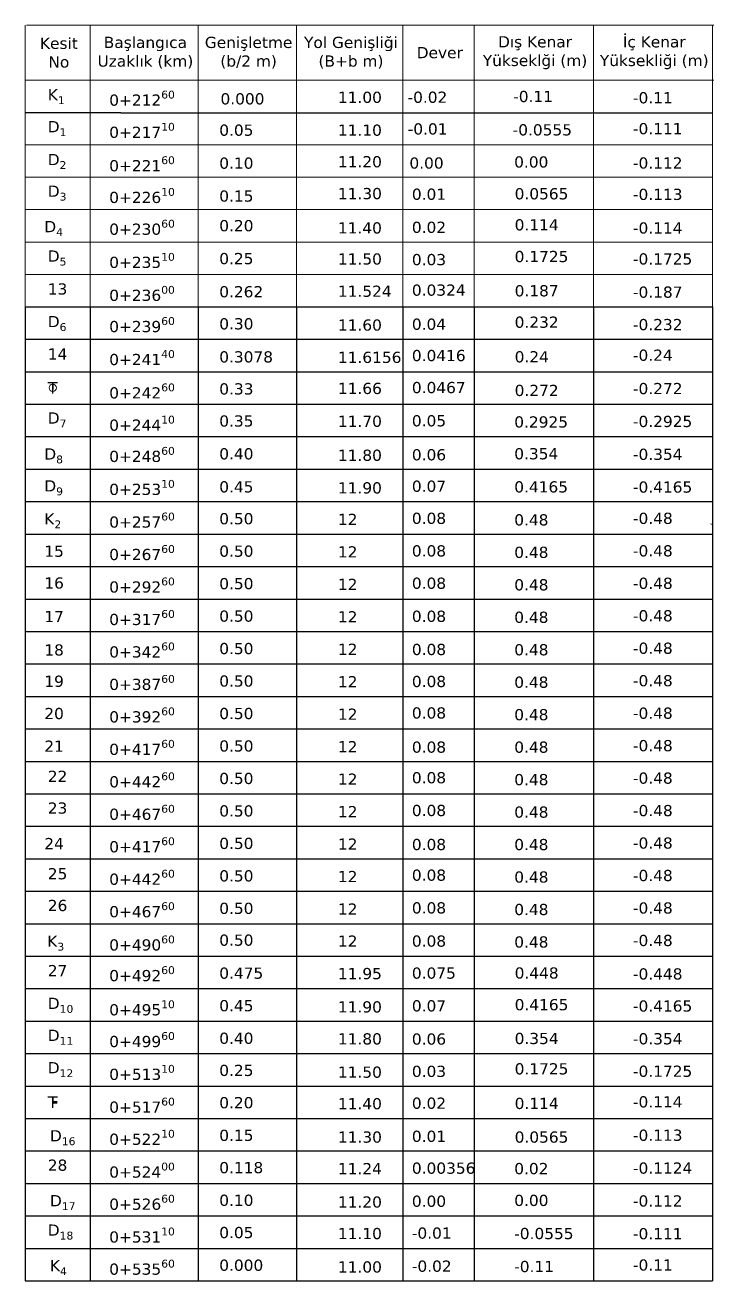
# Model space of a CAD drawing. Header units: millimetres. Extents: x 19067981 to 38137102, y 2652003 to 2652615.
# Drawn here: x 19068671.24 to 19068683.54, y 2652289.05 to 2652311.48 of the extents above; entities that cross this region are included whole.
import ezdxf

# ---------------------------------------------------------------- set-up
doc = ezdxf.new("R2010")
doc.units = ezdxf.units.MM
doc.layers.add('D.K Kesit No', color=93, linetype='Continuous', lineweight=9)
doc.layers.add('dever ve genişletme', color=1, linetype='Continuous', lineweight=20)
doc.styles.get("Standard").update_dxf_attribs({"font": 'arial.ttf'})

msp = doc.modelspace()

# ---------------------------------------------------------------- linework, layer by layer
for p, q in [((19068672.947, 2652309.92), (19068671.237, 2652309.92)), ((19068672.947, 2652309.92), (19068683.514, 2652309.92)), ((19068671.237, 2652306.453), (19068671.237, 2652297.753)), ((19068671.237, 2652306.453), (19068683.514, 2652306.453)), ((19068672.398, 2652306.453), (19068672.398, 2652297.753)), ((19068674.327, 2652306.453), (19068674.327, 2652297.753)), ((19068676.084, 2652306.453), (19068676.084, 2652297.753)), ((19068677.983, 2652306.453), (19068677.983, 2652297.753)), ((19068679.256, 2652306.453), (19068679.256, 2652297.753)), ((19068681.385, 2652306.453), (19068681.385, 2652297.753)), ((19068683.514, 2652306.453), (19068683.514, 2652297.753)), ((19068671.237, 2652305.873), (19068683.514, 2652305.873)), ((19068671.237, 2652305.293), (19068683.514, 2652305.293)), ((19068671.237, 2652305.293), (19068683.514, 2652305.293)), ((19068671.237, 2652304.713), (19068683.514, 2652304.713)), ((19068671.237, 2652304.713), (19068671.237, 2652296.013)), ((19068672.398, 2652304.713), (19068672.398, 2652296.013)), ((19068674.327, 2652304.713), (19068674.327, 2652296.013)), ((19068676.084, 2652304.713), (19068676.084, 2652296.013)), ((19068677.983, 2652304.713), (19068677.983, 2652296.013)), ((19068679.256, 2652304.713), (19068679.256, 2652296.013)), ((19068681.385, 2652304.713), (19068681.385, 2652296.013)), ((19068683.514, 2652304.713), (19068683.514, 2652296.013)), ((19068671.237, 2652304.133), (19068683.514, 2652304.133)), ((19068671.237, 2652303.553), (19068683.514, 2652303.553)), ((19068671.237, 2652302.973), (19068683.514, 2652302.973)), ((19068671.237, 2652302.393), (19068683.514, 2652302.393)), ((19068671.237, 2652301.813), (19068683.514, 2652301.813)), ((19068671.237, 2652301.233), (19068683.514, 2652301.233)), ((19068671.237, 2652300.653), (19068683.514, 2652300.653)), ((19068671.237, 2652300.073), (19068683.514, 2652300.073)), ((19068671.237, 2652299.493), (19068683.514, 2652299.493)), ((19068671.237, 2652298.913), (19068683.514, 2652298.913)), ((19068671.237, 2652298.333), (19068683.514, 2652298.333)), ((19068671.237, 2652297.753), (19068683.514, 2652297.753)), ((19068671.237, 2652297.173), (19068683.514, 2652297.173)), ((19068671.237, 2652296.593), (19068683.514, 2652296.593)), ((19068671.237, 2652296.013), (19068671.237, 2652292.533)), ((19068671.237, 2652296.013), (19068683.514, 2652296.013)), ((19068672.398, 2652296.013), (19068672.398, 2652292.533)), ((19068674.327, 2652296.013), (19068674.327, 2652292.533)), ((19068676.084, 2652296.013), (19068676.084, 2652292.533)), ((19068677.983, 2652296.013), (19068677.983, 2652292.533)), ((19068679.256, 2652296.013), (19068679.256, 2652292.533)), ((19068681.385, 2652296.013), (19068681.385, 2652292.533)), ((19068683.514, 2652296.013), (19068683.514, 2652292.533)), ((19068671.237, 2652295.433), (19068683.514, 2652295.433)), ((19068671.237, 2652294.853), (19068683.514, 2652294.853)), ((19068671.237, 2652294.273), (19068683.514, 2652294.273)), ((19068671.237, 2652293.693), (19068683.514, 2652293.693)), ((19068671.237, 2652293.113), (19068683.514, 2652293.113)), ((19068671.237, 2652293.113), (19068683.514, 2652293.113)), ((19068671.237, 2652293.113), (19068671.237, 2652291.953)), ((19068671.237, 2652293.113), (19068683.514, 2652293.113)), ((19068672.398, 2652293.113), (19068672.398, 2652291.953)), ((19068674.327, 2652293.113), (19068674.327, 2652291.953)), ((19068676.084, 2652293.113), (19068676.084, 2652291.953)), ((19068677.983, 2652293.113), (19068677.983, 2652291.953)), ((19068679.256, 2652293.113), (19068679.256, 2652291.953)), ((19068681.385, 2652293.113), (19068681.385, 2652291.953)), ((19068683.514, 2652293.113), (19068683.514, 2652291.953)), ((19068671.237, 2652292.533), (19068671.237, 2652291.373)), ((19068671.237, 2652292.533), (19068683.514, 2652292.533)), ((19068671.237, 2652292.533), (19068683.514, 2652292.533)), ((19068672.398, 2652292.533), (19068672.398, 2652291.373)), ((19068674.327, 2652292.533), (19068674.327, 2652291.373)), ((19068676.084, 2652292.533), (19068676.084, 2652291.373)), ((19068677.983, 2652292.533), (19068677.983, 2652291.373)), ((19068679.256, 2652292.533), (19068679.256, 2652291.373)), ((19068681.385, 2652292.533), (19068681.385, 2652291.373)), ((19068683.514, 2652292.533), (19068683.514, 2652291.373)), ((19068671.237, 2652291.953), (19068683.514, 2652291.953)), ((19068671.237, 2652291.953), (19068683.514, 2652291.953)), ((19068671.237, 2652291.953), (19068671.237, 2652290.793)), ((19068671.237, 2652291.953), (19068683.514, 2652291.953)), ((19068672.398, 2652291.953), (19068672.398, 2652290.793)), ((19068674.327, 2652291.953), (19068674.327, 2652290.793)), ((19068676.084, 2652291.953), (19068676.084, 2652290.793)), ((19068677.983, 2652291.953), (19068677.983, 2652290.793)), ((19068679.256, 2652291.953), (19068679.256, 2652290.793)), ((19068681.385, 2652291.953), (19068681.385, 2652290.793)), ((19068683.514, 2652291.953), (19068683.514, 2652290.793)), ((19068671.237, 2652291.373), (19068683.514, 2652291.373)), ((19068671.237, 2652290.793), (19068683.514, 2652290.793)), ((19068671.237, 2652290.793), (19068671.237, 2652289.633)), ((19068671.237, 2652290.793), (19068683.514, 2652290.793)), ((19068672.398, 2652290.793), (19068672.398, 2652289.633)), ((19068674.327, 2652290.793), (19068674.327, 2652289.633)), ((19068676.084, 2652290.793), (19068676.084, 2652289.633)), ((19068677.983, 2652290.793), (19068677.983, 2652289.633)), ((19068679.256, 2652290.793), (19068679.256, 2652289.633)), ((19068681.385, 2652290.793), (19068681.385, 2652289.633)), ((19068683.514, 2652290.793), (19068683.514, 2652289.633)), ((19068671.237, 2652290.213), (19068683.514, 2652290.213)), ((19068671.237, 2652289.633), (19068683.514, 2652289.633)), ((19068671.237, 2652289.633), (19068671.237, 2652289.053)), ((19068671.237, 2652289.633), (19068683.514, 2652289.633)), ((19068672.398, 2652289.633), (19068672.398, 2652289.053)), ((19068674.327, 2652289.633), (19068674.327, 2652289.053)), ((19068676.084, 2652289.633), (19068676.084, 2652289.053)), ((19068677.983, 2652289.633), (19068677.983, 2652289.053)), ((19068679.256, 2652289.633), (19068679.256, 2652289.053)), ((19068681.385, 2652289.633), (19068681.385, 2652289.053)), ((19068683.514, 2652289.633), (19068683.514, 2652289.053)), ((19068671.237, 2652289.053), (19068683.514, 2652289.053))]:
    msp.add_line(p, q)
at = {"layer": 'D.K Kesit No', "color": 1, "lineweight": 0, "ltscale": 0.2}
msp.add_line((19068683.475, 2652302.574), (19068683.514, 2652302.566), dxfattribs=at)
at = {"layer": 'dever ve genişletme', "color": 0, "ltscale": 2}
for p, q in [((19068671.237, 2652311.484), (19068671.237, 2652306.453)), ((19068671.26, 2652311.483), (19068683.537, 2652311.483)), ((19068672.398, 2652311.484), (19068672.398, 2652306.453)), ((19068674.327, 2652311.484), (19068674.327, 2652306.453)), ((19068676.084, 2652311.484), (19068676.084, 2652306.453)), ((19068677.983, 2652311.484), (19068677.983, 2652306.453)), ((19068679.256, 2652311.484), (19068679.256, 2652306.453)), ((19068681.385, 2652311.484), (19068681.385, 2652306.453)), ((19068683.514, 2652311.484), (19068683.514, 2652306.453)), ((19068671.237, 2652310.502), (19068683.514, 2652310.502)), ((19068671.26, 2652310.5), (19068683.537, 2652310.5)), ((19068671.237, 2652309.345), (19068683.514, 2652309.345)), ((19068671.237, 2652308.767), (19068683.514, 2652308.767)), ((19068671.237, 2652308.188), (19068683.514, 2652308.188)), ((19068671.237, 2652307.61), (19068683.514, 2652307.61)), ((19068671.237, 2652307.031), (19068683.514, 2652307.031))]:
    msp.add_line(p, q, dxfattribs=at)
at = {"layer": 'dever ve genişletme', "color": 0, "lineweight": 53}
msp.add_line((19068671.734, 2652292.245), (19068671.807, 2652292.245), dxfattribs=at)
at = {"layer": 'dever ve genişletme', "color": 0, "lineweight": 5}
msp.add_circle((19068671.73, 2652305.005), 0.065, dxfattribs=at)

# ---------------------------------------------------------------- texts
at = {"char_height": 0.2, "attachment_point": 1}
for s, insert, width in [('\\A1;{\\fVerdana|b0|i0|c162|p34;K\\H0.7x;\\S^ 1;}', (19068671.642, 2652310.341), 0.83451), ('\\A1;{\\fVerdana|b0|i0|c162|p34;0+212\\H0.7x;\\S60^ ;}', (19068672.739, 2652310.313), 9.28577), ('{\\fVerdana|b0|i0|c162|p34;-0.11}', (19068679.954, 2652310.31), 2.27147), ('{\\fVerdana|b0|i0|c162|p34;0.000}', (19068674.726, 2652310.268), 4.62296), ('{\\fVerdana|b0|i0|c162|p34;11.00}', (19068676.823, 2652310.295), 1.3258), ('{\\fVerdana|b0|i0|c162|p34;-0.02}', (19068678.067, 2652310.296), 1.38749), ('{\\fVerdana|b0|i0|c162|p34;-0.11}', (19068682.092, 2652310.287), 3.15566), ('\\A1;{\\fVerdana|b0|i0|c162|p34;D\\H0.7x;\\S^ 1;}', (19068671.642, 2652309.77), 0.83451), ('\\A1;{\\fVerdana|b0|i0|c162|p34;0+217\\H0.7x;\\S10^ ;}', (19068672.739, 2652309.738), 9.28577), ('{\\fVerdana|b0|i0|c162|p34;0.05}', (19068674.704, 2652309.708), 1.80758), ('{\\fVerdana|b0|i0|c162|p34;11.10}', (19068676.823, 2652309.708), 1.3258), ('{\\fVerdana|b0|i0|c162|p34;-0.01}', (19068678.07, 2652309.73), 1.94951), ('{\\fVerdana|b0|i0|c162|p34;-0.0555}', (19068679.944, 2652309.714), 1.84203), ('{\\fVerdana|b0|i0|c162|p34;-0.111}', (19068682.092, 2652309.735), 3.15566), ('\\A1;{\\fVerdana|b0|i0|c162|p34;D\\H0.7x;\\S^ 2;}', (19068671.642, 2652309.183), 0.83451), ('\\A1;{\\fVerdana|b0|i0|c162|p34;0+221\\H0.7x;\\S60^ ;}', (19068672.739, 2652309.141), 9.28577), ('{\\fVerdana|b0|i0|c162|p34;0.10}', (19068674.704, 2652309.119), 1.80758), ('{\\fVerdana|b0|i0|c162|p34;11.20}', (19068676.823, 2652309.144), 1.3258), ('{\\fVerdana|b0|i0|c162|p34;0.00}', (19068678.1, 2652309.121), 1.58068), ('{\\fVerdana|b0|i0|c162|p34;0.00}', (19068679.97, 2652309.14), 2.65327), ('{\\fVerdana|b0|i0|c162|p34;-0.112}', (19068682.092, 2652309.122), 3.15566), ('\\A1;{\\fVerdana|b0|i0|c162|p34;D\\H0.7x;\\S^ 3;}', (19068671.642, 2652308.618), 0.83451), ('\\A1;{\\fVerdana|b0|i0|c162|p34;0+226\\H0.7x;\\S10^ ;}', (19068672.739, 2652308.575), 9.28577), ('{\\fVerdana|b0|i0|c162|p34;0.15}', (19068674.704, 2652308.531), 1.80758), ('{\\fVerdana|b0|i0|c162|p34;11.30}', (19068676.823, 2652308.575), 1.3258), ('{\\fVerdana|b0|i0|c162|p34;0.01}', (19068678.144, 2652308.564), 1.62391), ('{\\fVerdana|b0|i0|c162|p34;0.0565}', (19068679.979, 2652308.572), 2.92285), ('{\\fVerdana|b0|i0|c162|p34;-0.113}', (19068682.092, 2652308.561), 3.15566), ('\\A1;{\\fVerdana|b0|i0|c162|p34;D\\H0.7x;\\S^ 4;}', (19068671.58, 2652307.985), 2.7167), ('\\A1;{\\fVerdana|b0|i0|c162|p34;0+230\\H0.7x;\\S60^ ;}', (19068672.739, 2652308.007), 9.28577), ('{\\fVerdana|b0|i0|c162|p34;0.20}', (19068674.704, 2652308.002), 1.80758), ('{\\fVerdana|b0|i0|c162|p34;11.40}', (19068676.823, 2652307.962), 1.3258), ('{\\fVerdana|b0|i0|c162|p34;0.02}', (19068678.144, 2652307.973), 1.62391), ('{\\fVerdana|b0|i0|c162|p34;0.114}', (19068679.979, 2652308.017), 2.92285), ('{\\fVerdana|b0|i0|c162|p34;-0.114}', (19068682.092, 2652307.961), 3.15566), ('\\A1;{\\fVerdana|b0|i0|c162|p34;D\\H0.7x;\\S^ 5;}', (19068671.642, 2652307.459), 0.83451), ('\\A1;{\\fVerdana|b0|i0|c162|p34;0+235\\H0.7x;\\S10^ ;}', (19068672.739, 2652307.415), 9.28577), ('{\\fVerdana|b0|i0|c162|p34;0.25}', (19068674.704, 2652307.414), 1.80758), ('{\\fVerdana|b0|i0|c162|p34;11.50}', (19068676.823, 2652307.407), 1.3258), ('{\\fVerdana|b0|i0|c162|p34;0.03}', (19068678.144, 2652307.396), 1.62391), ('{\\fVerdana|b0|i0|c162|p34;0.1725}', (19068679.979, 2652307.451), 2.92285), ('{\\fVerdana|b0|i0|c162|p34;-0.1725}', (19068682.092, 2652307.408), 3.15566), ('{\\fVerdana|b0|i0|c162|p34;13}', (19068671.642, 2652306.871), 0.83451), ('\\A1;{\\fVerdana|b0|i0|c162|p34;0+236\\H0.7x;\\S00^ ;}', (19068672.739, 2652306.826), 9.28577), ('{\\fVerdana|b0|i0|c162|p34;0.262}', (19068674.704, 2652306.822), 1.80758), ('{\\fVerdana|b0|i0|c162|p34;11.524}', (19068676.823, 2652306.831), 1.3258), ('{\\fVerdana|b0|i0|c162|p34;0.0324}', (19068678.144, 2652306.851), 1.62391), ('{\\fVerdana|b0|i0|c162|p34;0.187}', (19068679.979, 2652306.839), 2.92285), ('{\\fVerdana|b0|i0|c162|p34;-0.187}', (19068682.092, 2652306.815), 3.15566), ('\\A1;{\\fVerdana|b0|i0|c162|p34;D\\H0.7x;\\S^ 6;}', (19068671.642, 2652306.289), 0.83451), ('{\\fVerdana|b0|i0|c162|p34;0.232}', (19068679.979, 2652306.278), 2.92285), ('\\A1;{\\fVerdana|b0|i0|c162|p34;0+239\\H0.7x;\\S60^ ;}', (19068672.739, 2652306.268), 9.28577), ('{\\fVerdana|b0|i0|c162|p34;0.30}', (19068674.704, 2652306.249), 1.80758), ('{\\fVerdana|b0|i0|c162|p34;11.60}', (19068676.823, 2652306.227), 1.3258), ('{\\fVerdana|b0|i0|c162|p34;0.04}', (19068678.144, 2652306.242), 1.62391), ('{\\fVerdana|b0|i0|c162|p34;-0.232}', (19068682.092, 2652306.235), 3.15566), ('{\\fVerdana|b0|i0|c162|p34;14}', (19068671.642, 2652305.709), 0.83451), ('\\A1;{\\fVerdana|b0|i0|c162|p34;0+241\\H0.7x;\\S40^ ;}', (19068672.739, 2652305.679), 9.28577), ('{\\fVerdana|b0|i0|c162|p34;0.3078}', (19068674.704, 2652305.658), 1.80758), ('{\\fVerdana|b0|i0|c162|p34;11.6156}', (19068676.823, 2652305.65), 1.3258), ('{\\fVerdana|b0|i0|c162|p34;0.0416}', (19068678.144, 2652305.682), 1.62391), ('{\\fVerdana|b0|i0|c162|p34;0.24}', (19068679.979, 2652305.66), 2.92285), ('{\\fVerdana|b0|i0|c162|p34;-0.24}', (19068682.092, 2652305.688), 3.15566), ('\\A1;{\\fVerdana|b0|i0|c162|p34;0+242\\H0.7x;\\S60^ ;}', (19068672.739, 2652305.083), 9.28577), ('{\\fVerdana|b0|i0|c162|p34;0.33}', (19068674.704, 2652305.086), 1.80758), ('{\\fVerdana|b0|i0|c162|p34;11.66}', (19068676.823, 2652305.095), 1.3258), ('{\\fVerdana|b0|i0|c162|p34;0.0467}', (19068678.144, 2652305.11), 1.62391), ('{\\fVerdana|b0|i0|c162|p34;0.272}', (19068679.979, 2652305.059), 2.92285), ('{\\fVerdana|b0|i0|c162|p34;-0.272}', (19068682.092, 2652305.092), 3.15566), ('\\A1;{\\fVerdana|b0|i0|c162|p34;D\\H0.7x;\\S^ 7;}', (19068671.642, 2652304.566), 0.83451), ('\\A1;{\\fVerdana|b0|i0|c162|p34;0+244\\H0.7x;\\S10^ ;}', (19068672.739, 2652304.507), 9.28577), ('{\\fVerdana|b0|i0|c162|p34;0.35}', (19068674.704, 2652304.513), 1.80758), ('{\\fVerdana|b0|i0|c162|p34;11.70}', (19068676.823, 2652304.508), 1.3258), ('{\\fVerdana|b0|i0|c162|p34;0.05}', (19068678.144, 2652304.517), 1.62391), ('{\\fVerdana|b0|i0|c162|p34;0.2925}', (19068679.972, 2652304.496), 1.80848), ('{\\fVerdana|b0|i0|c162|p34;-0.2925}', (19068682.092, 2652304.505), 3.15566), ('\\A1;{\\fVerdana|b0|i0|c162|p34;D\\H0.7x;\\S^ 8;}', (19068671.58, 2652303.924), 2.7167), ('\\A1;{\\fVerdana|b0|i0|c162|p34;0+248\\H0.7x;\\S60^ ;}', (19068672.739, 2652303.949), 9.28577), ('{\\fVerdana|b0|i0|c162|p34;0.40}', (19068674.704, 2652303.927), 1.80758), ('{\\fVerdana|b0|i0|c162|p34;11.80}', (19068676.823, 2652303.901), 1.3258), ('{\\fVerdana|b0|i0|c162|p34;0.06}', (19068678.144, 2652303.91), 1.62391), ('{\\fVerdana|b0|i0|c162|p34;0.354}', (19068679.972, 2652303.928), 1.80848), ('{\\fVerdana|b0|i0|c162|p34;-0.354}', (19068682.092, 2652303.918), 3.15566), ('\\A1;{\\fVerdana|b0|i0|c162|p34;0+253\\H0.7x;\\S10^ ;}', (19068672.739, 2652303.36), 9.28577), ('\\A1;{\\fVerdana|b0|i0|c162|p34;D\\H0.7x;\\S^ 9;}', (19068671.58, 2652303.354), 2.7167), ('{\\fVerdana|b0|i0|c162|p34;0.45}', (19068674.704, 2652303.337), 1.80758), ('{\\fVerdana|b0|i0|c162|p34;11.90}', (19068676.823, 2652303.318), 1.3258), ('{\\fVerdana|b0|i0|c162|p34;0.07}', (19068678.144, 2652303.348), 1.62391), ('{\\fVerdana|b0|i0|c162|p34;0.4165}', (19068679.972, 2652303.336), 1.80848), ('{\\fVerdana|b0|i0|c162|p34;-0.4165}', (19068682.092, 2652303.333), 3.15566), ('\\A1;{\\fVerdana|b0|i0|c162|p34;K\\H0.7x;\\S^ 2;}', (19068671.58, 2652302.765), 2.7167), ('\\A1;{\\fVerdana|b0|i0|c162|p34;0+257\\H0.7x;\\S60^ ;}', (19068672.739, 2652302.776), 9.28577), ('{\\fVerdana|b0|i0|c162|p34;0.50}', (19068674.704, 2652302.768), 1.80758), ('{\\fVerdana|b0|i0|c162|p34;12}', (19068676.823, 2652302.755), 1.3258), ('{\\fVerdana|b0|i0|c162|p34;0.08}', (19068678.144, 2652302.775), 1.62391), ('{\\fVerdana|b0|i0|c162|p34;0.48}', (19068679.972, 2652302.747), 1.80848), ('{\\fVerdana|b0|i0|c162|p34;-0.48}', (19068682.092, 2652302.774), 3.15566), ('{\\fVerdana|b0|i0|c162|p34;15}', (19068671.58, 2652302.187), 2.7167), ('\\A1;{\\fVerdana|b0|i0|c162|p34;0+267\\H0.7x;\\S60^ ;}', (19068672.739, 2652302.196), 9.28577), ('{\\fVerdana|b0|i0|c162|p34;0.50}', (19068674.704, 2652302.188), 1.80758), ('{\\fVerdana|b0|i0|c162|p34;12}', (19068676.823, 2652302.175), 1.3258), ('{\\fVerdana|b0|i0|c162|p34;0.08}', (19068678.144, 2652302.193), 1.62391), ('{\\fVerdana|b0|i0|c162|p34;0.48}', (19068679.972, 2652302.167), 1.80848), ('{\\fVerdana|b0|i0|c162|p34;-0.48}', (19068682.092, 2652302.194), 3.15566), ('{\\fVerdana|b0|i0|c162|p34;16}', (19068671.58, 2652301.619), 2.7167), ('\\A1;{\\fVerdana|b0|i0|c162|p34;0+292\\H0.7x;\\S60^ ;}', (19068672.739, 2652301.616), 9.28577), ('{\\fVerdana|b0|i0|c162|p34;0.50}', (19068674.704, 2652301.608), 1.80758), ('{\\fVerdana|b0|i0|c162|p34;12}', (19068676.823, 2652301.595), 1.3258), ('{\\fVerdana|b0|i0|c162|p34;0.08}', (19068678.144, 2652301.615), 1.62391), ('{\\fVerdana|b0|i0|c162|p34;0.48}', (19068679.972, 2652301.587), 1.80848), ('{\\fVerdana|b0|i0|c162|p34;-0.48}', (19068682.092, 2652301.614), 3.15566), ('{\\fVerdana|b0|i0|c162|p34;17}', (19068671.58, 2652301.02), 2.7167), ('\\A1;{\\fVerdana|b0|i0|c162|p34;0+317\\H0.7x;\\S60^ ;}', (19068672.739, 2652301.036), 9.28577), ('{\\fVerdana|b0|i0|c162|p34;0.50}', (19068674.704, 2652301.028), 1.80758), ('{\\fVerdana|b0|i0|c162|p34;12}', (19068676.823, 2652301.015), 1.3258), ('{\\fVerdana|b0|i0|c162|p34;0.08}', (19068678.144, 2652301.025), 1.62391), ('{\\fVerdana|b0|i0|c162|p34;0.48}', (19068679.972, 2652301.007), 1.80848), ('{\\fVerdana|b0|i0|c162|p34;-0.48}', (19068682.092, 2652301.034), 3.15566), ('\\A1;{\\fVerdana|b0|i0|c162|p34;0+342\\H0.7x;\\S60^ ;}', (19068672.739, 2652300.456), 9.28577), ('{\\fVerdana|b0|i0|c162|p34;0.50}', (19068674.704, 2652300.448), 1.80758), ('{\\fVerdana|b0|i0|c162|p34;12}', (19068676.823, 2652300.435), 1.3258), ('{\\fVerdana|b0|i0|c162|p34;-0.48}', (19068682.092, 2652300.454), 3.15566), ('{\\fVerdana|b0|i0|c162|p34;18}', (19068671.58, 2652300.423), 2.7167), ('{\\fVerdana|b0|i0|c162|p34;0.08}', (19068678.144, 2652300.432), 1.62391), ('{\\fVerdana|b0|i0|c162|p34;0.48}', (19068679.972, 2652300.427), 1.80848), ('{\\fVerdana|b0|i0|c162|p34;19}', (19068671.58, 2652299.864), 2.7167), ('\\A1;{\\fVerdana|b0|i0|c162|p34;0+387\\H0.7x;\\S60^ ;}', (19068672.739, 2652299.876), 9.28577), ('{\\fVerdana|b0|i0|c162|p34;0.50}', (19068674.704, 2652299.868), 1.80758), ('{\\fVerdana|b0|i0|c162|p34;12}', (19068676.823, 2652299.855), 1.3258), ('{\\fVerdana|b0|i0|c162|p34;0.08}', (19068678.144, 2652299.86), 1.62391), ('{\\fVerdana|b0|i0|c162|p34;0.48}', (19068679.972, 2652299.847), 1.80848), ('{\\fVerdana|b0|i0|c162|p34;-0.48}', (19068682.092, 2652299.874), 3.15566), ('{\\fVerdana|b0|i0|c162|p34;20}', (19068671.58, 2652299.287), 2.7167), ('\\A1;{\\fVerdana|b0|i0|c162|p34;0+392\\H0.7x;\\S60^ ;}', (19068672.739, 2652299.296), 9.28577), ('{\\fVerdana|b0|i0|c162|p34;0.50}', (19068674.704, 2652299.288), 1.80758), ('{\\fVerdana|b0|i0|c162|p34;12}', (19068676.823, 2652299.275), 1.3258), ('{\\fVerdana|b0|i0|c162|p34;0.08}', (19068678.144, 2652299.298), 1.62391), ('{\\fVerdana|b0|i0|c162|p34;0.48}', (19068679.972, 2652299.267), 1.80848), ('{\\fVerdana|b0|i0|c162|p34;-0.48}', (19068682.092, 2652299.294), 3.15566), ('{\\fVerdana|b0|i0|c162|p34;21}', (19068671.58, 2652298.704), 2.7167), ('\\A1;{\\fVerdana|b0|i0|c162|p34;0+417\\H0.7x;\\S60^ ;}', (19068672.739, 2652298.716), 9.28577), ('{\\fVerdana|b0|i0|c162|p34;0.50}', (19068674.704, 2652298.708), 1.80758), ('{\\fVerdana|b0|i0|c162|p34;12}', (19068676.823, 2652298.695), 1.3258), ('{\\fVerdana|b0|i0|c162|p34;0.08}', (19068678.144, 2652298.688), 1.62391), ('{\\fVerdana|b0|i0|c162|p34;0.48}', (19068679.972, 2652298.687), 1.80848), ('{\\fVerdana|b0|i0|c162|p34;-0.48}', (19068682.092, 2652298.714), 3.15566), ('{\\fVerdana|b0|i0|c162|p34;22}', (19068671.642, 2652298.166), 0.83451), ('\\A1;{\\fVerdana|b0|i0|c162|p34;0+442\\H0.7x;\\S60^ ;}', (19068672.739, 2652298.136), 9.28577), ('{\\fVerdana|b0|i0|c162|p34;0.50}', (19068674.704, 2652298.128), 1.80758), ('{\\fVerdana|b0|i0|c162|p34;12}', (19068676.823, 2652298.115), 1.3258), ('{\\fVerdana|b0|i0|c162|p34;0.08}', (19068678.144, 2652298.141), 1.62391), ('{\\fVerdana|b0|i0|c162|p34;0.48}', (19068679.972, 2652298.107), 1.80848), ('{\\fVerdana|b0|i0|c162|p34;-0.48}', (19068682.092, 2652298.134), 3.15566), ('{\\fVerdana|b0|i0|c162|p34;23}', (19068671.642, 2652297.599), 0.83451), ('\\A1;{\\fVerdana|b0|i0|c162|p34;0+467\\H0.7x;\\S60^ ;}', (19068672.739, 2652297.556), 9.28577), ('{\\fVerdana|b0|i0|c162|p34;0.50}', (19068674.704, 2652297.548), 1.80758), ('{\\fVerdana|b0|i0|c162|p34;12}', (19068676.823, 2652297.535), 1.3258), ('{\\fVerdana|b0|i0|c162|p34;0.08}', (19068678.144, 2652297.556), 1.62391), ('{\\fVerdana|b0|i0|c162|p34;0.48}', (19068679.972, 2652297.527), 1.80848), ('{\\fVerdana|b0|i0|c162|p34;-0.48}', (19068682.092, 2652297.554), 3.15566), ('{\\fVerdana|b0|i0|c162|p34;24}', (19068671.58, 2652296.964), 2.7167), ('\\A1;{\\fVerdana|b0|i0|c162|p34;0+417\\H0.7x;\\S60^ ;}', (19068672.739, 2652296.976), 9.28577), ('{\\fVerdana|b0|i0|c162|p34;0.50}', (19068674.704, 2652296.968), 1.80758), ('{\\fVerdana|b0|i0|c162|p34;12}', (19068676.823, 2652296.955), 1.3258), ('{\\fVerdana|b0|i0|c162|p34;0.08}', (19068678.144, 2652296.948), 1.62391), ('{\\fVerdana|b0|i0|c162|p34;0.48}', (19068679.972, 2652296.947), 1.80848), ('{\\fVerdana|b0|i0|c162|p34;-0.48}', (19068682.092, 2652296.974), 3.15566), ('{\\fVerdana|b0|i0|c162|p34;25}', (19068671.642, 2652296.426), 0.83451), ('{\\fVerdana|b0|i0|c162|p34;0.08}', (19068678.144, 2652296.401), 1.62391), ('\\A1;{\\fVerdana|b0|i0|c162|p34;0+442\\H0.7x;\\S60^ ;}', (19068672.739, 2652296.396), 9.28577), ('{\\fVerdana|b0|i0|c162|p34;0.50}', (19068674.704, 2652296.388), 1.80758), ('{\\fVerdana|b0|i0|c162|p34;12}', (19068676.823, 2652296.375), 1.3258), ('{\\fVerdana|b0|i0|c162|p34;0.48}', (19068679.972, 2652296.367), 1.80848), ('{\\fVerdana|b0|i0|c162|p34;-0.48}', (19068682.092, 2652296.394), 3.15566), ('{\\fVerdana|b0|i0|c162|p34;26}', (19068671.642, 2652295.859), 0.83451), ('\\A1;{\\fVerdana|b0|i0|c162|p34;0+467\\H0.7x;\\S60^ ;}', (19068672.739, 2652295.816), 9.28577), ('{\\fVerdana|b0|i0|c162|p34;0.50}', (19068674.704, 2652295.808), 1.80758), ('{\\fVerdana|b0|i0|c162|p34;12}', (19068676.823, 2652295.795), 1.3258), ('{\\fVerdana|b0|i0|c162|p34;0.08}', (19068678.144, 2652295.816), 1.62391), ('{\\fVerdana|b0|i0|c162|p34;0.48}', (19068679.972, 2652295.787), 1.80848), ('{\\fVerdana|b0|i0|c162|p34;-0.48}', (19068682.092, 2652295.814), 3.15566), ('\\A1;{\\fVerdana|b0|i0|c162|p34;K\\H0.7x;\\S^ 3;}', (19068671.633, 2652295.221), 2.3533), ('\\A1;{\\fVerdana|b0|i0|c162|p34;0+490\\H0.7x;\\S60^ ;}', (19068672.739, 2652295.222), 9.28577), ('{\\fVerdana|b0|i0|c162|p34;0.50}', (19068674.704, 2652295.24), 1.80758), ('{\\fVerdana|b0|i0|c162|p34;12}', (19068676.823, 2652295.222), 1.3258), ('{\\fVerdana|b0|i0|c162|p34;0.08}', (19068678.144, 2652295.223), 1.62391), ('{\\fVerdana|b0|i0|c162|p34;0.48}', (19068679.972, 2652295.207), 1.80848), ('{\\fVerdana|b0|i0|c162|p34;-0.48}', (19068682.092, 2652295.234), 3.15566), ('{\\fVerdana|b0|i0|c162|p34;27}', (19068671.642, 2652294.695), 0.83451), ('\\A1;{\\fVerdana|b0|i0|c162|p34;0+492\\H0.7x;\\S60^ ;}', (19068672.739, 2652294.674), 9.28577), ('{\\fVerdana|b0|i0|c162|p34;0.475}', (19068674.704, 2652294.65), 1.80758), ('{\\fVerdana|b0|i0|c162|p34;11.95}', (19068676.823, 2652294.642), 1.3258), ('{\\fVerdana|b0|i0|c162|p34;0.075}', (19068678.144, 2652294.651), 1.62391), ('{\\fVerdana|b0|i0|c162|p34;0.448}', (19068679.979, 2652294.653), 2.92285), ('{\\fVerdana|b0|i0|c162|p34;-0.448}', (19068682.092, 2652294.636), 3.15566), ('\\A1;{\\fVerdana|b0|i0|c162|p34;D\\H0.7x;\\S^ 10;}', (19068671.642, 2652294.11), 0.83451), ('\\A1;{\\fVerdana|b0|i0|c162|p34;0+495\\H0.7x;\\S10^ ;}', (19068672.739, 2652294.064), 9.28577), ('{\\fVerdana|b0|i0|c162|p34;0.45}', (19068674.704, 2652294.069), 1.80758), ('{\\fVerdana|b0|i0|c162|p34;11.90}', (19068676.823, 2652294.047), 1.3258), ('{\\fVerdana|b0|i0|c162|p34;0.07}', (19068678.144, 2652294.066), 1.62391), ('{\\fVerdana|b0|i0|c162|p34;0.4165}', (19068679.979, 2652294.087), 2.92285), ('{\\fVerdana|b0|i0|c162|p34;-0.4165}', (19068682.092, 2652294.063), 3.15566), ('\\A1;{\\fVerdana|b0|i0|c162|p34;D\\H0.7x;\\S^ 11;}', (19068671.642, 2652293.539), 0.83451), ('\\A1;{\\fVerdana|b0|i0|c162|p34;0+499\\H0.7x;\\S60^ ;}', (19068672.739, 2652293.497), 9.28577), ('{\\fVerdana|b0|i0|c162|p34;0.40}', (19068674.704, 2652293.487), 1.80758), ('{\\fVerdana|b0|i0|c162|p34;0.354}', (19068679.979, 2652293.483), 2.92285), ('{\\fVerdana|b0|i0|c162|p34;11.80}', (19068676.823, 2652293.476), 1.3258), ('{\\fVerdana|b0|i0|c162|p34;0.06}', (19068678.144, 2652293.473), 1.62391), ('{\\fVerdana|b0|i0|c162|p34;-0.354}', (19068682.092, 2652293.478), 3.15566), ('\\A1;{\\fVerdana|b0|i0|c162|p34;D\\H0.7x;\\S^ 12;}', (19068671.642, 2652292.96), 0.83451), ('\\A1;{\\fVerdana|b0|i0|c162|p34;0+513\\H0.7x;\\S10^ ;}', (19068672.739, 2652292.911), 9.28577), ('{\\fVerdana|b0|i0|c162|p34;0.25}', (19068674.704, 2652292.913), 1.80758), ('{\\fVerdana|b0|i0|c162|p34;11.50}', (19068676.823, 2652292.882), 1.3258), ('{\\fVerdana|b0|i0|c162|p34;0.03}', (19068678.144, 2652292.896), 1.62391), ('{\\fVerdana|b0|i0|c162|p34;0.1725}', (19068679.979, 2652292.941), 2.92285), ('{\\fVerdana|b0|i0|c162|p34;-0.1725}', (19068682.092, 2652292.898), 3.15566), ('\\A1;{\\fVerdana|b0|i0|c162|p34;0+517\\H0.7x;\\S60^ ;}', (19068672.739, 2652292.325), 9.28577), ('{\\fVerdana|b0|i0|c162|p34;0.20}', (19068674.704, 2652292.336), 1.80758), ('{\\fVerdana|b0|i0|c162|p34;11.40}', (19068676.823, 2652292.318), 1.3258), ('{\\fVerdana|b0|i0|c162|p34;0.02}', (19068678.144, 2652292.327), 1.62391), ('{\\fVerdana|b0|i0|c162|p34;0.114}', (19068679.979, 2652292.323), 2.92285), ('{\\fVerdana|b0|i0|c162|p34;-0.114}', (19068682.092, 2652292.351), 3.15566), ('\\A1;{\\fVerdana|b0|i0|c162|p34;D\\H0.7x;\\S^ 16;}', (19068671.681, 2652291.745), 2.68113), ('\\A1;{\\fVerdana|b0|i0|c162|p34;0+522\\H0.7x;\\S10^ ;}', (19068672.739, 2652291.751), 9.28577), ('{\\fVerdana|b0|i0|c162|p34;0.15}', (19068674.704, 2652291.753), 1.80758), ('{\\fVerdana|b0|i0|c162|p34;11.30}', (19068676.823, 2652291.722), 1.3258), ('{\\fVerdana|b0|i0|c162|p34;0.01}', (19068678.144, 2652291.736), 1.62391), ('{\\fVerdana|b0|i0|c162|p34;0.0565}', (19068679.979, 2652291.722), 2.92285), ('{\\fVerdana|b0|i0|c162|p34;-0.113}', (19068682.092, 2652291.755), 3.15566), ('{\\fVerdana|b0|i0|c162|p34;28}', (19068671.642, 2652291.22), 0.83451), ('\\A1;{\\fVerdana|b0|i0|c162|p34;0+524\\H0.7x;\\S00^ ;}', (19068672.739, 2652291.165), 9.28577), ('{\\fVerdana|b0|i0|c162|p34;0.118}', (19068674.704, 2652291.176), 1.80758), ('{\\fVerdana|b0|i0|c162|p34;11.24}', (19068676.823, 2652291.158), 1.3258), ('{\\fVerdana|b0|i0|c162|p34;0.00356}', (19068678.144, 2652291.167), 1.62391), ('{\\fVerdana|b0|i0|c162|p34;0.02}', (19068679.972, 2652291.159), 1.80848), ('{\\fVerdana|b0|i0|c162|p34;-0.1124}', (19068682.092, 2652291.168), 3.15566), ('\\A1;{\\fVerdana|b0|i0|c162|p34;D\\H0.7x;\\S^ 17;}', (19068671.681, 2652290.585), 2.68113), ('\\A1;{\\fVerdana|b0|i0|c162|p34;0+526\\H0.7x;\\S60^ ;}', (19068672.739, 2652290.591), 9.28577), ('{\\fVerdana|b0|i0|c162|p34;0.10}', (19068674.704, 2652290.593), 1.80758), ('{\\fVerdana|b0|i0|c162|p34;0.00}', (19068678.144, 2652290.576), 1.62391), ('{\\fVerdana|b0|i0|c162|p34;0.00}', (19068679.972, 2652290.591), 1.80848), ('{\\fVerdana|b0|i0|c162|p34;-0.112}', (19068682.092, 2652290.581), 3.15566), ('{\\fVerdana|b0|i0|c162|p34;11.20}', (19068676.823, 2652290.562), 1.3258), ('\\A1;{\\fVerdana|b0|i0|c162|p34;D\\H0.7x;\\S^ 18;}', (19068671.642, 2652290.06), 0.83451), ('\\A1;{\\fVerdana|b0|i0|c162|p34;0+531\\H0.7x;\\S10^ ;}', (19068672.739, 2652290.005), 9.28577), ('{\\fVerdana|b0|i0|c162|p34;0.05}', (19068674.704, 2652290.016), 1.80758), ('{\\fVerdana|b0|i0|c162|p34;11.10}', (19068676.823, 2652289.998), 1.3258), ('{\\fVerdana|b0|i0|c162|p34;-0.01}', (19068678.144, 2652290.007), 1.62391), ('{\\fVerdana|b0|i0|c162|p34;-0.0555}', (19068679.972, 2652289.999), 1.80848), ('{\\fVerdana|b0|i0|c162|p34;-0.111}', (19068682.092, 2652289.996), 3.15566), ('\\A1;{\\fVerdana|b0|i0|c162|p34;K\\H0.7x;\\S^ 4;}', (19068671.681, 2652289.425), 2.68113), ('\\A1;{\\fVerdana|b0|i0|c162|p34;0+535\\H0.7x;\\S60^ ;}', (19068672.739, 2652289.431), 9.28577), ('{\\fVerdana|b0|i0|c162|p34;0.000}', (19068674.704, 2652289.433), 1.80758), ('{\\fVerdana|b0|i0|c162|p34;11.00}', (19068676.823, 2652289.402), 1.3258), ('{\\fVerdana|b0|i0|c162|p34;-0.02}', (19068678.144, 2652289.416), 1.62391), ('{\\fVerdana|b0|i0|c162|p34;-0.11}', (19068679.972, 2652289.41), 1.80848), ('{\\fVerdana|b0|i0|c162|p34;-0.11}', (19068682.092, 2652289.437), 3.15566)]:
    msp.add_mtext(s, dxfattribs=dict(at, insert=insert, width=width))
at = {"layer": 'dever ve genişletme', "color": 0, "lineweight": 5, "char_height": 0.2, "width": 4.77531, "attachment_point": 5}
for s, insert in [('{\\fVerdana|b0|i0|c162|p34;Kesit\\PNo}', (19068671.84, 2652310.991)), ('{\\fVerdana|b0|i0|c162|p34;Başlangıca\\PUzaklık (km)}', (19068673.385, 2652310.991)), ('{\\fVerdana|b0|i0|c162|p34;Genişletme\\P(b/2 m)}', (19068675.228, 2652310.991)), ('{\\fVerdana|b0|i0|c162|p34;Yol Genişliği\\P(B+b m)}', (19068677.056, 2652310.991)), ('{\\fVerdana|b0|i0|c162|p34;Dış Kenar\\PYükseklği (m)}', (19068680.343, 2652310.991)), ('{\\fVerdana|b0|i0|c162|p34;İç Kenar\\PYüksekliği (m)}', (19068682.472, 2652310.991)), ('{\\fVerdana|b0|i0|c162|p34;Dever}', (19068678.642, 2652310.991))]:
    msp.add_mtext(s, dxfattribs=dict(at, insert=insert))
at = {"layer": 'dever ve genişletme', "color": 0, "lineweight": 5, "char_height": 0.20707, "width": 0.34766, "attachment_point": 5, "rotation": 359.905}
for insert in [(19068671.73, 2652305.005), (19068671.73, 2652292.245)]:
    msp.add_mtext('{\\fVerdana|b0|i0|c162|p34;T}', dxfattribs=dict(at, insert=insert))

doc.saveas('drawing.dxf')
